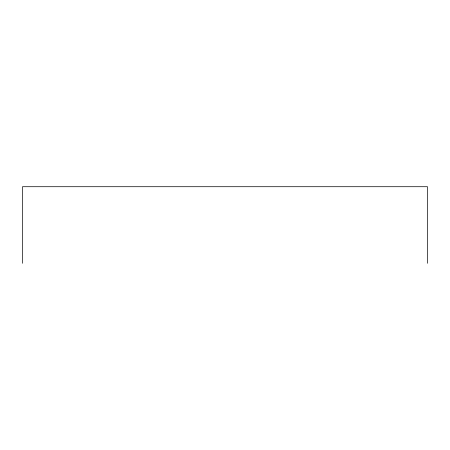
<?xml version="1.0" encoding="UTF-8"?>
<svg xmlns="http://www.w3.org/2000/svg" width="450" height="450" viewBox="0 0 450 450"><rect width="100%" height="100%" fill="white"/><g stroke="black" fill="none" stroke-linecap="round" stroke-linejoin="round"><path stroke-width="0.67" d="M427.5 263.289L427.5 186.711L22.5 186.711L22.5 263.289"/></g></svg>
